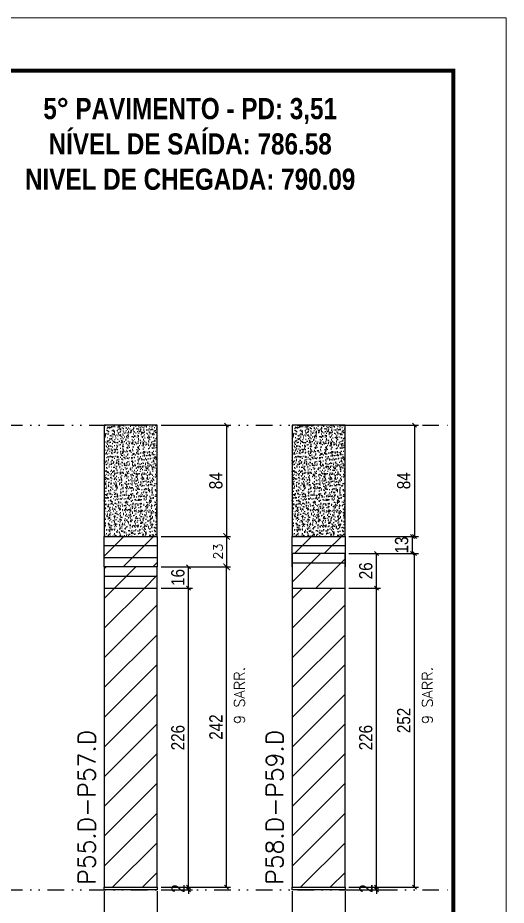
# Model space of a CAD drawing. Extents: x 28748 to 35002, y 14885 to 43501.
# Drawn here: x 29864 to 30233, y 32493 to 33164 of the extents above; entities that cross this region are included whole.
import ezdxf

# ---------------------------------------------------------------- set-up
doc = ezdxf.new("R2010")
doc.units = 0
doc.linetypes.add('DASHED', pattern=[0.75, 0.5, -0.25])
doc.linetypes.add('DIVIDE2', pattern=[0.625, 0.25, -0.125, 0, -0.125, 0, -0.125])
for name, color, linetype in [('COTA', 241, 'Continuous'), ('NOMENCLATURA', 7, 'Continuous'), ('Nível', 160, 'Continuous'), ('Painéis', 200, 'Continuous'), ('SARR_2.2x7', 40, 'Continuous')]:
    doc.layers.add(name, color=color, linetype=linetype)
for name, color, linetype, lineweight in [('Folhas', 255, 'Continuous', 9), ('Hachura', 251, 'Continuous', 9), ('SARRAFO DE PRESSAO', 251, 'DASHED', 9), ('Texto Seção', 7, 'Continuous', 15)]:
    doc.layers.add(name, color=color, linetype=linetype, lineweight=lineweight)
doc.styles.add('COTA TECNICA', font='techl___.ttf', dxfattribs={"height": 10})
doc.styles.add('COTA TECNICA-50', font='techl___.ttf', dxfattribs={"height": 10})
doc.styles.add('REGUA-120', font='ROMANS.shx', dxfattribs={"height": 15})
doc.styles.add('ROMANC', font='techb___.ttf', dxfattribs={"height": 2.5})
doc.styles.add('ROMANS', font='romans.shx')
doc.dimstyles.new('COTA PAINEL-50', dxfattribs={"dimtxt": 10, "dimasz": 3, "dimexe": 3, "dimexo": 3, "dimgap": 3, "dimtad": 1, "dimdec": 1, "dimzin": 12, "dimdsep": 46, "dimtxsty": 'COTA TECNICA-50', "dimblk1": 'OBLIQUE', "dimblk2": 'OBLIQUE', "dimsah": 1, "dimcen": 0.9, "dimclrd": 4, "dimclre": 4, "dimclrt": 240, "dimadec": 1, "dimazin": 3, "dimtfac": 1, "dimtdec": 1, "dimtmove": 0, "dimatfit": 3, "dimfxl": 1, "dimtolj": 1, "dimtzin": 12, "dimarcsym": 0})
doc.dimstyles.new('Cota Paínel', dxfattribs={"dimtxt": 7, "dimasz": 5, "dimexe": 3, "dimexo": 3, "dimgap": 3, "dimtad": 1, "dimdec": 1, "dimzin": 12, "dimdsep": 46, "dimtxsty": 'ROMANS', "dimblk": 'ARCHTICK', "dimcen": 0, "dimclrd": 4, "dimclre": 4, "dimclrt": 1, "dimadec": 1, "dimazin": 3, "dimtfac": 1, "dimtdec": 1, "dimtmove": 0, "dimatfit": 3, "dimldrblk": 'OBLIQUE', "dimfxl": 1, "dimtolj": 1, "dimtzin": 12, "dimarcsym": 0})
doc.dimstyles.new('PAINEL', dxfattribs={"dimtxt": 10, "dimasz": 3, "dimexe": 3, "dimexo": 3, "dimgap": 3, "dimtad": 1, "dimdec": 1, "dimzin": 12, "dimdsep": 46, "dimtxsty": 'COTA TECNICA', "dimblk1": 'OBLIQUE', "dimblk2": 'OBLIQUE', "dimsah": 1, "dimcen": 0.9, "dimclrd": 4, "dimclre": 4, "dimclrt": 240, "dimadec": 1, "dimazin": 3, "dimtfac": 1, "dimtdec": 1, "dimtmove": 0, "dimatfit": 3, "dimfxl": 1, "dimtolj": 1, "dimtzin": 12, "dimarcsym": 0})
pattern_1 = [(45, (-101960.123, 1369.089), (-11.2253202, 11.2253202), [])]

# ---------------------------------------------------------------- blocks, each defined once
blk = doc.blocks.new('9999999999')
at = {"layer": 'Folhas'}
blk.add_lwpolyline([(98138.98, 34190.21), (99623.98, 34190.21), (99623.98, 35240.21), (98138.98, 35240.21)], close=True, dxfattribs=at)
at = {"layer": 'Folhas', "color": 30, "const_width": 3}
blk.add_lwpolyline([(98213.98, 34230.21), (99583.98, 34230.21), (99583.98, 35200.21), (98213.98, 35200.21)], close=True, dxfattribs=at)
blk = doc.blocks.new('_Oblique')
at = {"color": 0, "linetype": 'ByBlock', "lineweight": -2}
blk.add_line((-0.5, -0.5), (0.5, 0.5), dxfattribs=at)
blk = doc.blocks.new('*D742')
at = {"layer": 'COTA', "color": 4, "lineweight": -2, "transparency": 16777216}
for p, q in [((29972.71, 32748.83), (30025.2, 32748.83)), ((30022.2, 32506.85), (30022.2, 32748.83)), ((29972.71, 32506.85), (30025.2, 32506.85))]:
    blk.add_line(p, q, dxfattribs=at)
at = {"layer": 'Defpoints', "color": 0, "transparency": 16777216}
for p in [(29969.71, 32748.83), (30022.2, 32748.83), (29969.71, 32506.85)]:
    blk.add_point(p, dxfattribs=at)
at = {"layer": 'COTA', "color": 4, "lineweight": -2, "transparency": 16777216, "xscale": 3, "yscale": 3, "zscale": 3}
for p, rotation in [((30022.2, 32748.83), 90), ((30022.2, 32506.85), 270)]:
    blk.add_blockref('_Oblique', p, dxfattribs=dict(at, rotation=rotation))
at = {"layer": 'COTA', "color": 240, "transparency": 16777216, "insert": (30014.12, 32627.84), "char_height": 10, "attachment_point": 5, "rotation": 90, "style": 'COTA TECNICA'}
blk.add_mtext('\\A1;242', dxfattribs=at)
blk = doc.blocks.new('*D743')
at = {"layer": 'COTA', "color": 4, "lineweight": -2, "transparency": 16777216}
for p, q in [((29929.71, 32503.85), (29929.71, 32462.12)), ((29969.71, 32503.85), (29969.71, 32462.12)), ((29929.71, 32465.12), (29969.71, 32465.12))]:
    blk.add_line(p, q, dxfattribs=at)
at = {"layer": 'Defpoints', "color": 0, "transparency": 16777216}
for p in [(29929.71, 32506.85), (29969.71, 32506.85), (29969.71, 32465.12)]:
    blk.add_point(p, dxfattribs=at)
at = {"layer": 'COTA', "color": 4, "lineweight": -2, "transparency": 16777216, "xscale": 3, "yscale": 3, "zscale": 3, "rotation": 180}
blk.add_blockref('_Oblique', (29929.71, 32465.12), dxfattribs=at)
at = {"layer": 'COTA', "color": 4, "lineweight": -2, "transparency": 16777216, "xscale": 3, "yscale": 3, "zscale": 3}
blk.add_blockref('_Oblique', (29969.71, 32465.12), dxfattribs=at)
at = {"layer": 'COTA', "color": 240, "transparency": 16777216, "insert": (29949.71, 32473.23), "char_height": 10, "attachment_point": 5, "style": 'COTA TECNICA'}
blk.add_mtext('\\A1;40', dxfattribs=at)
blk = doc.blocks.new('*D744')
at = {"layer": 'COTA', "color": 4, "lineweight": -2, "transparency": 16777216}
for p, q in [((29972.71, 32506.85), (29996.52, 32506.85)), ((29972.71, 32504.85), (29996.52, 32504.85)), ((29993.52, 32506.85), (29993.52, 32509.85)), ((29993.52, 32504.85), (29993.52, 32506.85)), ((29993.52, 32504.85), (29993.52, 32501.85))]:
    blk.add_line(p, q, dxfattribs=at)
at = {"layer": 'Defpoints', "color": 0, "transparency": 16777216}
for p in [(29969.71, 32506.85), (29969.71, 32504.85), (29993.52, 32506.85)]:
    blk.add_point(p, dxfattribs=at)
at = {"layer": 'COTA', "color": 4, "lineweight": -2, "transparency": 16777216, "xscale": 3, "yscale": 3, "zscale": 3}
for p, rotation in [((29993.52, 32506.85), 270), ((29993.52, 32504.85), 90)]:
    blk.add_blockref('_Oblique', p, dxfattribs=dict(at, rotation=rotation))
at = {"layer": 'COTA', "color": 240, "transparency": 16777216, "insert": (29985.52, 32505.85), "char_height": 10, "attachment_point": 5, "rotation": 90, "style": 'COTA TECNICA-50'}
blk.add_mtext('\\A1;2', dxfattribs=at)
blk = doc.blocks.new('*D1713')
at = {"layer": 'COTA', "color": 4, "linetype": 'ByBlock', "lineweight": -2, "transparency": 16777216}
for p, q in [((29972.71, 32732.85), (29996.52, 32732.85)), ((29993.52, 32506.85), (29993.52, 32732.85)), ((29972.71, 32506.85), (29996.52, 32506.85))]:
    blk.add_line(p, q, dxfattribs=at)
at = {"layer": 'Defpoints', "color": 0, "linetype": 'ByBlock', "transparency": 16777216}
for p in [(29969.71, 32732.85), (29993.52, 32732.85), (29969.71, 32506.85)]:
    blk.add_point(p, dxfattribs=at)
at = {"layer": 'COTA', "color": 4, "linetype": 'ByBlock', "lineweight": -2, "transparency": 16777216, "xscale": 3, "yscale": 3, "zscale": 3}
for p, rotation in [((29993.52, 32732.85), 90), ((29993.52, 32506.85), 270)]:
    blk.add_blockref('_Oblique', p, dxfattribs=dict(at, rotation=rotation))
at = {"layer": 'COTA', "color": 240, "linetype": 'ByBlock', "transparency": 16777216, "insert": (29985.42, 32619.85), "char_height": 10, "attachment_point": 5, "rotation": 90, "style": 'COTA TECNICA'}
blk.add_mtext('\\A1;226', dxfattribs=at)
blk = doc.blocks.new('*D1714')
at = {"layer": 'COTA', "color": 4, "linetype": 'ByBlock', "lineweight": -2, "transparency": 16777216}
for p, q in [((29972.71, 32748.83), (29996.52, 32748.83)), ((29993.52, 32732.85), (29993.52, 32748.83)), ((29972.71, 32732.85), (29996.52, 32732.85))]:
    blk.add_line(p, q, dxfattribs=at)
at = {"layer": 'Defpoints', "color": 0, "linetype": 'ByBlock', "transparency": 16777216}
for p in [(29969.71, 32748.83), (29993.52, 32748.83), (29969.71, 32732.85)]:
    blk.add_point(p, dxfattribs=at)
at = {"layer": 'COTA', "color": 4, "linetype": 'ByBlock', "lineweight": -2, "transparency": 16777216, "xscale": 3, "yscale": 3, "zscale": 3}
for p, rotation in [((29993.52, 32748.83), 90), ((29993.52, 32732.85), 270)]:
    blk.add_blockref('_Oblique', p, dxfattribs=dict(at, rotation=rotation))
at = {"layer": 'COTA', "color": 240, "linetype": 'ByBlock', "transparency": 16777216, "insert": (29985.42, 32740.84), "char_height": 10, "attachment_point": 5, "rotation": 90, "style": 'COTA TECNICA'}
blk.add_mtext('\\A1;16', dxfattribs=at)
blk = doc.blocks.new('_ArchTick')
at = {"color": 0, "linetype": 'ByBlock', "const_width": 0.15}
blk.add_lwpolyline([(-0.5, -0.5), (0.5, 0.5)], dxfattribs=at)
blk = doc.blocks.new('*D1717')
at = {"layer": 'COTA', "color": 4, "lineweight": -2, "transparency": 16777216}
for p, q in [((29972.71, 32771.85), (30025.2, 32771.85)), ((30022.2, 32771.85), (30022.2, 32748.83)), ((29972.71, 32748.83), (30025.2, 32748.83))]:
    blk.add_line(p, q, dxfattribs=at)
at = {"layer": 'Defpoints', "color": 0, "transparency": 16777216}
for p in [(29969.71, 32771.85), (29969.71, 32748.83), (30022.2, 32748.83)]:
    blk.add_point(p, dxfattribs=at)
at = {"layer": 'COTA', "color": 4, "lineweight": -2, "transparency": 16777216, "xscale": 5, "yscale": 5, "zscale": 5}
for p, rotation in [((30022.2, 32771.85), 90), ((30022.2, 32748.83), 270)]:
    blk.add_blockref('_ArchTick', p, dxfattribs=dict(at, rotation=rotation))
at = {"layer": 'COTA', "color": 1, "transparency": 16777216, "insert": (30015.7, 32760.34), "char_height": 7, "attachment_point": 5, "rotation": 90, "style": 'ROMANS'}
blk.add_mtext('\\A1;23', dxfattribs=at)
blk = doc.blocks.new('*D2093')
at = {"layer": 'COTA', "color": 4, "lineweight": -2, "transparency": 16777216}
for p, q in [((29972.71, 32855.85), (30025.2, 32855.85)), ((30022.2, 32855.85), (30022.2, 32771.85)), ((29972.71, 32771.85), (30025.2, 32771.85))]:
    blk.add_line(p, q, dxfattribs=at)
at = {"layer": 'Defpoints', "color": 0, "transparency": 16777216}
for p in [(29969.71, 32855.85), (29969.71, 32771.85), (30022.2, 32771.85)]:
    blk.add_point(p, dxfattribs=at)
at = {"layer": 'COTA', "color": 4, "lineweight": -2, "transparency": 16777216, "xscale": 3, "yscale": 3, "zscale": 3}
for p, rotation in [((30022.2, 32855.85), 90), ((30022.2, 32771.85), 270)]:
    blk.add_blockref('_Oblique', p, dxfattribs=dict(at, rotation=rotation))
at = {"layer": 'COTA', "color": 240, "transparency": 16777216, "insert": (30014.1, 32813.85), "char_height": 10, "attachment_point": 5, "rotation": 90, "style": 'COTA TECNICA-50'}
blk.add_mtext('\\A1;84', dxfattribs=at)
blk = doc.blocks.new('*D2269')
at = {"layer": 'COTA', "color": 4, "lineweight": -2, "transparency": 16777216}
for p, q in [((30114.59, 32758.83), (30167.08, 32758.83)), ((30164.08, 32506.85), (30164.08, 32758.83)), ((30114.59, 32506.85), (30167.08, 32506.85))]:
    blk.add_line(p, q, dxfattribs=at)
at = {"layer": 'Defpoints', "color": 0, "transparency": 16777216}
for p in [(30111.59, 32758.83), (30164.08, 32758.83), (30111.59, 32506.85)]:
    blk.add_point(p, dxfattribs=at)
at = {"layer": 'COTA', "color": 4, "lineweight": -2, "transparency": 16777216, "xscale": 3, "yscale": 3, "zscale": 3}
for p, rotation in [((30164.08, 32758.83), 90), ((30164.08, 32506.85), 270)]:
    blk.add_blockref('_Oblique', p, dxfattribs=dict(at, rotation=rotation))
at = {"layer": 'COTA', "color": 240, "transparency": 16777216, "insert": (30155.97, 32632.84), "char_height": 10, "attachment_point": 5, "rotation": 90, "style": 'COTA TECNICA'}
blk.add_mtext('\\A1;252', dxfattribs=at)
blk = doc.blocks.new('*D2270')
at = {"layer": 'COTA', "color": 4, "lineweight": -2, "transparency": 16777216}
for p, q in [((30071.59, 32503.85), (30071.59, 32462.12)), ((30111.59, 32503.85), (30111.59, 32462.12)), ((30071.59, 32465.12), (30111.59, 32465.12))]:
    blk.add_line(p, q, dxfattribs=at)
at = {"layer": 'Defpoints', "color": 0, "transparency": 16777216}
for p in [(30071.59, 32506.85), (30111.59, 32506.85), (30111.59, 32465.12)]:
    blk.add_point(p, dxfattribs=at)
at = {"layer": 'COTA', "color": 4, "lineweight": -2, "transparency": 16777216, "xscale": 3, "yscale": 3, "zscale": 3, "rotation": 180}
blk.add_blockref('_Oblique', (30071.59, 32465.12), dxfattribs=at)
at = {"layer": 'COTA', "color": 4, "lineweight": -2, "transparency": 16777216, "xscale": 3, "yscale": 3, "zscale": 3}
blk.add_blockref('_Oblique', (30111.59, 32465.12), dxfattribs=at)
at = {"layer": 'COTA', "color": 240, "transparency": 16777216, "insert": (30091.59, 32473.23), "char_height": 10, "attachment_point": 5, "style": 'COTA TECNICA'}
blk.add_mtext('\\A1;40', dxfattribs=at)
blk = doc.blocks.new('*D2271')
at = {"layer": 'COTA', "color": 4, "lineweight": -2, "transparency": 16777216}
for p, q in [((30114.59, 32506.85), (30138.4, 32506.85)), ((30114.59, 32504.85), (30138.4, 32504.85)), ((30135.4, 32506.85), (30135.4, 32509.85)), ((30135.4, 32504.85), (30135.4, 32506.85)), ((30135.4, 32504.85), (30135.4, 32501.85))]:
    blk.add_line(p, q, dxfattribs=at)
at = {"layer": 'Defpoints', "color": 0, "transparency": 16777216}
for p in [(30111.59, 32506.85), (30111.59, 32504.85), (30135.4, 32506.85)]:
    blk.add_point(p, dxfattribs=at)
at = {"layer": 'COTA', "color": 4, "lineweight": -2, "transparency": 16777216, "xscale": 3, "yscale": 3, "zscale": 3}
for p, rotation in [((30135.4, 32506.85), 270), ((30135.4, 32504.85), 90)]:
    blk.add_blockref('_Oblique', p, dxfattribs=dict(at, rotation=rotation))
at = {"layer": 'COTA', "color": 240, "transparency": 16777216, "insert": (30127.4, 32505.85), "char_height": 10, "attachment_point": 5, "rotation": 90, "style": 'COTA TECNICA-50'}
blk.add_mtext('\\A1;2', dxfattribs=at)
blk = doc.blocks.new('*D2273')
at = {"layer": 'COTA', "color": 4, "linetype": 'ByBlock', "lineweight": -2, "transparency": 16777216}
for p, q in [((30114.59, 32732.85), (30138.4, 32732.85)), ((30135.4, 32506.85), (30135.4, 32732.85)), ((30114.59, 32506.85), (30138.4, 32506.85))]:
    blk.add_line(p, q, dxfattribs=at)
at = {"layer": 'Defpoints', "color": 0, "linetype": 'ByBlock', "transparency": 16777216}
for p in [(30111.59, 32732.85), (30135.4, 32732.85), (30111.59, 32506.85)]:
    blk.add_point(p, dxfattribs=at)
at = {"layer": 'COTA', "color": 4, "linetype": 'ByBlock', "lineweight": -2, "transparency": 16777216, "xscale": 3, "yscale": 3, "zscale": 3}
for p, rotation in [((30135.4, 32732.85), 90), ((30135.4, 32506.85), 270)]:
    blk.add_blockref('_Oblique', p, dxfattribs=dict(at, rotation=rotation))
at = {"layer": 'COTA', "color": 240, "linetype": 'ByBlock', "transparency": 16777216, "insert": (30127.3, 32619.85), "char_height": 10, "attachment_point": 5, "rotation": 90, "style": 'COTA TECNICA'}
blk.add_mtext('\\A1;226', dxfattribs=at)
blk = doc.blocks.new('*D2274')
at = {"layer": 'COTA', "color": 4, "linetype": 'ByBlock', "lineweight": -2, "transparency": 16777216}
for p, q in [((30114.59, 32758.83), (30138.4, 32758.83)), ((30135.4, 32732.85), (30135.4, 32758.83)), ((30114.59, 32732.85), (30138.4, 32732.85))]:
    blk.add_line(p, q, dxfattribs=at)
at = {"layer": 'Defpoints', "color": 0, "linetype": 'ByBlock', "transparency": 16777216}
for p in [(30111.59, 32758.83), (30135.4, 32758.83), (30111.59, 32732.85)]:
    blk.add_point(p, dxfattribs=at)
at = {"layer": 'COTA', "color": 4, "linetype": 'ByBlock', "lineweight": -2, "transparency": 16777216, "xscale": 3, "yscale": 3, "zscale": 3}
for p, rotation in [((30135.4, 32758.83), 90), ((30135.4, 32732.85), 270)]:
    blk.add_blockref('_Oblique', p, dxfattribs=dict(at, rotation=rotation))
at = {"layer": 'COTA', "color": 240, "linetype": 'ByBlock', "transparency": 16777216, "insert": (30127.3, 32745.84), "char_height": 10, "attachment_point": 5, "rotation": 90, "style": 'COTA TECNICA'}
blk.add_mtext('\\A1;26', dxfattribs=at)
blk = doc.blocks.new('*D2275')
at = {"layer": 'COTA', "color": 4, "lineweight": -2, "transparency": 16777216}
for p, q in [((30114.59, 32855.85), (30167.08, 32855.85)), ((30164.08, 32855.85), (30164.08, 32771.85)), ((30114.59, 32771.85), (30167.08, 32771.85))]:
    blk.add_line(p, q, dxfattribs=at)
at = {"layer": 'Defpoints', "color": 0, "transparency": 16777216}
for p in [(30111.59, 32855.85), (30111.59, 32771.85), (30164.08, 32771.85)]:
    blk.add_point(p, dxfattribs=at)
at = {"layer": 'COTA', "color": 4, "lineweight": -2, "transparency": 16777216, "xscale": 3, "yscale": 3, "zscale": 3}
for p, rotation in [((30164.08, 32855.85), 90), ((30164.08, 32771.85), 270)]:
    blk.add_blockref('_Oblique', p, dxfattribs=dict(at, rotation=rotation))
at = {"layer": 'COTA', "color": 240, "transparency": 16777216, "insert": (30155.98, 32813.85), "char_height": 10, "attachment_point": 5, "rotation": 90, "style": 'COTA TECNICA-50'}
blk.add_mtext('\\A1;84', dxfattribs=at)
blk = doc.blocks.new('*D2272')
at = {"layer": 'COTA', "color": 4, "lineweight": -2, "transparency": 16777216}
for p, q in [((30114.59, 32771.85), (30165.58, 32771.85)), ((30162.58, 32758.83), (30162.58, 32771.85)), ((30114.59, 32758.83), (30165.58, 32758.83))]:
    blk.add_line(p, q, dxfattribs=at)
at = {"layer": 'Defpoints', "color": 0, "transparency": 16777216}
for p in [(30111.59, 32771.85), (30162.58, 32771.85), (30111.59, 32758.83)]:
    blk.add_point(p, dxfattribs=at)
at = {"layer": 'COTA', "color": 4, "lineweight": -2, "transparency": 16777216, "xscale": 3, "yscale": 3, "zscale": 3}
for p, rotation in [((30162.58, 32771.85), 90), ((30162.58, 32758.83), 270)]:
    blk.add_blockref('_Oblique', p, dxfattribs=dict(at, rotation=rotation))
at = {"layer": 'COTA', "color": 240, "transparency": 16777216, "insert": (30154.36, 32765.34), "char_height": 10, "attachment_point": 5, "rotation": 90, "style": 'COTA TECNICA-50'}
blk.add_mtext('\\A1;13', dxfattribs=at)

msp = doc.modelspace()

# ---------------------------------------------------------------- hatches: boundary and pattern name
at = {"layer": 'COTA', "linetype": 'ByBlock'}
h = msp.add_hatch(dxfattribs=at)
h.set_pattern_fill('AR-CONC', color=256, scale=0.03)
h.set_pattern_definition([(50, (25710.344, 34419.735), (5.46554, -0.4781726), [0.5715, -6.2865]), (355, (25710.344, 34419.735), (-1.0573026, 5.7317054), [0.4572, -5.0292175]), (100.45144, (25710.7993, 34419.695), (4.4082374, 5.2535326), [0.4857, -5.3427073]), (46.1842, (25710.344, 34421.259), (8.132371, -1.26127), [0.85725, -9.42975]), (96.63556, (25711.0215, 34421.154), (7.122124, 7.422784), [0.72855, -8.014068]), (351.18415, (25710.344, 34421.259), (7.122124, 7.422784), [0.685799, -7.543792]), (21, (25711.106, 34420.878), (4.5484317, -3.067956), [0.5715, -6.2865]), (326, (25711.106, 34420.878), (1.854061, 5.525639), [0.4572, -5.0292]), (71.45144, (25711.485, 34420.6224), (6.4024926, 2.457683), [0.4857, -5.342698]), (37.5, (25710.3438, 34419.735), (0.0926581, 2.5366512), [0, -4.96824, 0, -5.1054, 0, -5.04825]), (7.5, (25710.3438, 34419.735), (2.0045899, 3.0054172), [0, -2.91084, 0, -4.85394, 0, -1.92405]), (327.5, (25708.6446, 34419.735), (4.0677179, -0.1718623), [0, -1.905, 0, -5.9436, 0, -7.8867]), (317.5, (25707.8826, 34419.735), (4.4438754, 0.7627947), [0, -2.4765, 0, -3.94716, 0, -5.6007])])
h.paths.add_polyline_path([(29969.71, 32855.85), (29929.71, 32855.85), (29929.71, 32771.85), (29969.71, 32771.85)])
h = msp.add_hatch(dxfattribs=at)
h.set_pattern_fill('AR-CONC', color=256, scale=0.03)
h.set_pattern_definition([(50, (25852.222, 34419.735), (5.46554, -0.4781726), [0.5715, -6.2865]), (355, (25852.222, 34419.735), (-1.0573026, 5.7317054), [0.4572, -5.0292175]), (100.45144, (25852.6775, 34419.695), (4.4082374, 5.2535326), [0.4857, -5.3427073]), (46.1842, (25852.222, 34421.259), (8.132371, -1.26127), [0.85725, -9.42975]), (96.63556, (25852.9, 34421.154), (7.122124, 7.422784), [0.72855, -8.014068]), (351.18415, (25852.222, 34421.259), (7.122124, 7.422784), [0.685799, -7.543792]), (21, (25852.984, 34420.878), (4.5484317, -3.067956), [0.5715, -6.2865]), (326, (25852.984, 34420.878), (1.854061, 5.525639), [0.4572, -5.0292]), (71.45144, (25853.363, 34420.6224), (6.4024926, 2.457683), [0.4857, -5.342698]), (37.5, (25852.222, 34419.735), (0.0926581, 2.5366512), [0, -4.96824, 0, -5.1054, 0, -5.04825]), (7.5, (25852.222, 34419.735), (2.0045899, 3.0054172), [0, -2.91084, 0, -4.85394, 0, -1.92405]), (327.5, (25850.5228, 34419.735), (4.0677179, -0.1718623), [0, -1.905, 0, -5.9436, 0, -7.8867]), (317.5, (25849.761, 34419.735), (4.4438754, 0.7627947), [0, -2.4765, 0, -3.94716, 0, -5.6007])])
h.paths.add_polyline_path([(30111.59, 32855.85), (30071.59, 32855.85), (30071.59, 32771.85), (30111.59, 32771.85)])
at = {"layer": 'Hachura', "linetype": 'ByBlock'}
h = msp.add_hatch(dxfattribs=at)
h.set_pattern_fill('ANSI31', color=256, scale=5)
h.set_pattern_definition([(45, (25710.344, 34419.735), (-11.22532, 11.22532), [])])
h.paths.add_polyline_path([(29929.71, 32771.85), (29929.71, 32748.83), (29969.71, 32748.83), (29969.71, 32771.85)])
h = msp.add_hatch(dxfattribs=at)
h.set_pattern_fill('ANSI31', color=256, scale=5)
h.set_pattern_definition([(45, (25852.222, 34419.735), (-11.22532, 11.22532), [])])
h.paths.add_polyline_path([(30071.59, 32773.85), (30071.59, 32758.83), (30111.59, 32758.83), (30111.59, 32773.85)])
h = msp.add_hatch(dxfattribs=at)
h.set_pattern_fill('ANSI31', color=256, scale=5)
h.set_pattern_definition([(45, (24267.222, 30974.01), (-11.22532, 11.22532), [])])
h.paths.add_polyline_path([(30111.59, 32758.83), (30071.59, 32758.83), (30071.59, 32748.83), (30071.59, 32732.85), (30111.59, 32732.85)])
h = msp.add_hatch(dxfattribs=at)
h.set_pattern_fill('ANSI31', color=256, scale=5)
h.set_pattern_definition(pattern_1)
h.paths.add_polyline_path([(29929.71, 32748.83), (29929.71, 32732.85), (29969.71, 32732.85), (29969.71, 32748.83)])
h = msp.add_hatch(dxfattribs=at)
h.set_pattern_fill('ANSI31', color=256, scale=5)
h.set_pattern_definition(pattern_1)
h.paths.add_polyline_path([(29969.71, 32732.85), (29929.71, 32732.85), (29929.71, 32506.85), (29969.71, 32506.85)])
h = msp.add_hatch(dxfattribs=at)
h.set_pattern_fill('ANSI31', color=256, scale=5)
h.set_pattern_definition([(45, (-101818.244, 1369.089), (-11.2253202, 11.2253202), [])])
h.paths.add_polyline_path([(30111.59, 32732.85), (30071.59, 32732.85), (30071.59, 32506.85), (30111.59, 32506.85)])

# ---------------------------------------------------------------- linework, layer by layer
at = {"layer": 'COTA', "linetype": 'ByBlock'}
for points in [[(29929.71, 32771.85), (29969.71, 32771.85), (29969.71, 32855.85), (29929.71, 32855.85)], [(30071.59, 32771.85), (30111.59, 32771.85), (30111.59, 32855.85), (30071.59, 32855.85)]]:
    msp.add_lwpolyline(points, close=True, dxfattribs=at)
at = {"layer": 'Nível', "color": 4, "linetype": 'DIVIDE2', "ltscale": 50}
for p, q in [((29163.65, 32855.85), (30193.34, 32855.85)), ((29163.65, 32504.85), (30193.34, 32504.85))]:
    msp.add_line(p, q, dxfattribs=at)
at = {"layer": 'Painéis'}
for p, q in [((29929.71, 32771.85), (29969.71, 32771.85)), ((29929.71, 32748.83), (29929.71, 32771.85)), ((29969.71, 32771.85), (29969.71, 32748.83)), ((30071.59, 32771.85), (30111.59, 32771.85)), ((30071.59, 32748.83), (30071.59, 32771.85)), ((30111.59, 32771.85), (30111.59, 32748.83)), ((29929.71, 32732.85), (29969.71, 32732.85)), ((30071.59, 32732.85), (30111.59, 32732.85)), ((29929.71, 32506.85), (29969.71, 32506.85)), ((29929.71, 32504.85), (29929.71, 32506.85)), ((29969.71, 32504.85), (29929.71, 32504.85)), ((29969.71, 32506.85), (29969.71, 32504.85)), ((30071.59, 32506.85), (30111.59, 32506.85)), ((30071.59, 32504.85), (30071.59, 32506.85)), ((30111.59, 32504.85), (30071.59, 32504.85)), ((30111.59, 32506.85), (30111.59, 32504.85))]:
    msp.add_line(p, q, dxfattribs=at)
for points in [[(30071.59, 32506.85), (30111.59, 32506.85), (30111.59, 32758.83), (30071.59, 32758.83)], [(29929.71, 32506.85), (29969.71, 32506.85), (29969.71, 32748.83), (29929.71, 32748.83)]]:
    msp.add_lwpolyline(points, close=True, dxfattribs=at)
at = {"layer": 'SARR_2.2x7'}
for p, q in [((29929.71, 32764.85), (29969.71, 32764.85)), ((30071.59, 32764.85), (30111.59, 32764.85)), ((29929.71, 32755.83), (29969.71, 32755.83)), ((30071.59, 32751.83), (30111.59, 32751.83)), ((29929.71, 32741.83), (29969.71, 32741.83))]:
    msp.add_line(p, q, dxfattribs=at)

# ---------------------------------------------------------------- block references
at = {"layer": 'SARRAFO DE PRESSAO', "color": 6, "linetype": 'ByBlock'}
msp.add_blockref('9999999999', (-69390.64, -2076.64), dxfattribs=at)

# ---------------------------------------------------------------- texts
at = {"layer": 'NOMENCLATURA', "color": 2, "insert": (29994.67, 33129.63), "char_height": 16, "attachment_point": 2, "style": 'ROMANC'}
msp.add_mtext_dynamic_manual_height_columns('\\P5° PAVIMENTO - PD: 3,51\\PNÍVEL DE SAÍDA: 786.58\\PNIVEL DE CHEGADA: 790.09', width=300.2766, gutter_width=1, heights=[0], dxfattribs=at)
at = {"layer": 'Texto Seção', "linetype": 'Continuous', "style": 'ROMANS'}
for p in [(30035.88, 32630.13), (30177.76, 32630.13)]:
    msp.add_text('9 SARR.', height=8, rotation=90, dxfattribs=at).set_placement(p)
at = {"layer": 'Texto Seção', "char_height": 13, "width": 285.3299, "attachment_point": 7, "rotation": 90, "style": 'REGUA-120'}
for s, insert in [('P55.D-P57.D', (29923.06, 32508.78)), ('P58.D-P59.D', (30064.94, 32508.78))]:
    msp.add_mtext(s, dxfattribs=dict(at, insert=insert))

# ---------------------------------------------------------------- dimensions: what is measured, and where the dimension line sits
at = {"layer": 'COTA'}
for base, p1, p2, dimstyle, picture, middle in [((30022.2, 32771.85), (29969.71, 32855.85), (29969.71, 32771.85), 'COTA PAINEL-50', '*D2093', (30014.1, 32813.85)), ((30164.08, 32771.85), (30111.59, 32855.85), (30111.59, 32771.85), 'COTA PAINEL-50', '*D2275', (30155.98, 32813.85)), ((30022.2, 32748.83), (29969.71, 32771.85), (29969.71, 32748.83), 'Cota Paínel', '*D1717', (30015.7, 32760.34))]:
    dim = msp.add_linear_dim(base=base, p1=p1, p2=p2, angle=90, dimstyle=dimstyle, dxfattribs=at)
    dim.commit()
    dim.dimension.update_dxf_attribs({"geometry": picture, "text_midpoint": middle})
for base, p1, p2, picture, middle in [((30162.58, 32771.85), (30111.59, 32758.83), (30111.59, 32771.85), '*D2272', (30162.58, 32765.34)), ((29993.52, 32506.85), (29969.71, 32504.85), (29969.71, 32506.85), '*D744', (29993.52, 32505.85)), ((30135.4, 32506.85), (30111.59, 32504.85), (30111.59, 32506.85), '*D2271', (30135.4, 32505.85))]:
    dim = msp.add_linear_dim(base=base, p1=p1, p2=p2, angle=90, dimstyle='COTA PAINEL-50', dxfattribs=at)
    dim.commit()
    dim.dimension.update_dxf_attribs({"geometry": picture, "text_midpoint": middle, "dimtype": 160})
for base, p1, p2, picture, middle in [((30164.08, 32758.83), (30111.59, 32506.85), (30111.59, 32758.83), '*D2269', (30155.97, 32632.84)), ((30022.2, 32748.83), (29969.71, 32506.85), (29969.71, 32748.83), '*D742', (30014.12, 32627.84))]:
    dim = msp.add_linear_dim(base=base, p1=p1, p2=p2, angle=90, dimstyle='PAINEL', override={"dimarcsym": 2}, dxfattribs=at)
    dim.commit()
    dim.dimension.update_dxf_attribs({"geometry": picture, "text_midpoint": middle})
at = {"layer": 'COTA', "linetype": 'ByBlock'}
for base, p1, p2, picture, middle in [((30135.4, 32758.83), (30111.59, 32732.85), (30111.59, 32758.83), '*D2274', (30135.4, 32745.84)), ((29993.52, 32748.83), (29969.71, 32732.85), (29969.71, 32748.83), '*D1714', (29993.52, 32740.84))]:
    dim = msp.add_linear_dim(base=base, p1=p1, p2=p2, angle=90, dimstyle='PAINEL', override={"dimtmove": 1}, dxfattribs=at)
    dim.commit()
    dim.dimension.update_dxf_attribs({"geometry": picture, "text_midpoint": middle, "dimtype": 160})
for base, p1, p2, picture, middle in [((29993.52, 32732.85), (29969.71, 32506.85), (29969.71, 32732.85), '*D1713', (29985.42, 32619.85)), ((30135.4, 32732.85), (30111.59, 32506.85), (30111.59, 32732.85), '*D2273', (30127.3, 32619.85))]:
    dim = msp.add_linear_dim(base=base, p1=p1, p2=p2, angle=90, dimstyle='PAINEL', dxfattribs=at)
    dim.commit()
    dim.dimension.update_dxf_attribs({"geometry": picture, "text_midpoint": middle})
at = {"layer": 'COTA'}
for base, p1, p2, picture, middle in [((29969.71, 32465.12), (29929.71, 32506.85), (29969.71, 32506.85), '*D743', (29949.71, 32473.23)), ((30111.59, 32465.12), (30071.59, 32506.85), (30111.59, 32506.85), '*D2270', (30091.59, 32473.23))]:
    dim = msp.add_linear_dim(base=base, p1=p1, p2=p2, dimstyle='PAINEL', override={"dimarcsym": 2}, dxfattribs=at)
    dim.commit()
    dim.dimension.update_dxf_attribs({"geometry": picture, "text_midpoint": middle})

doc.saveas('drawing.dxf')
